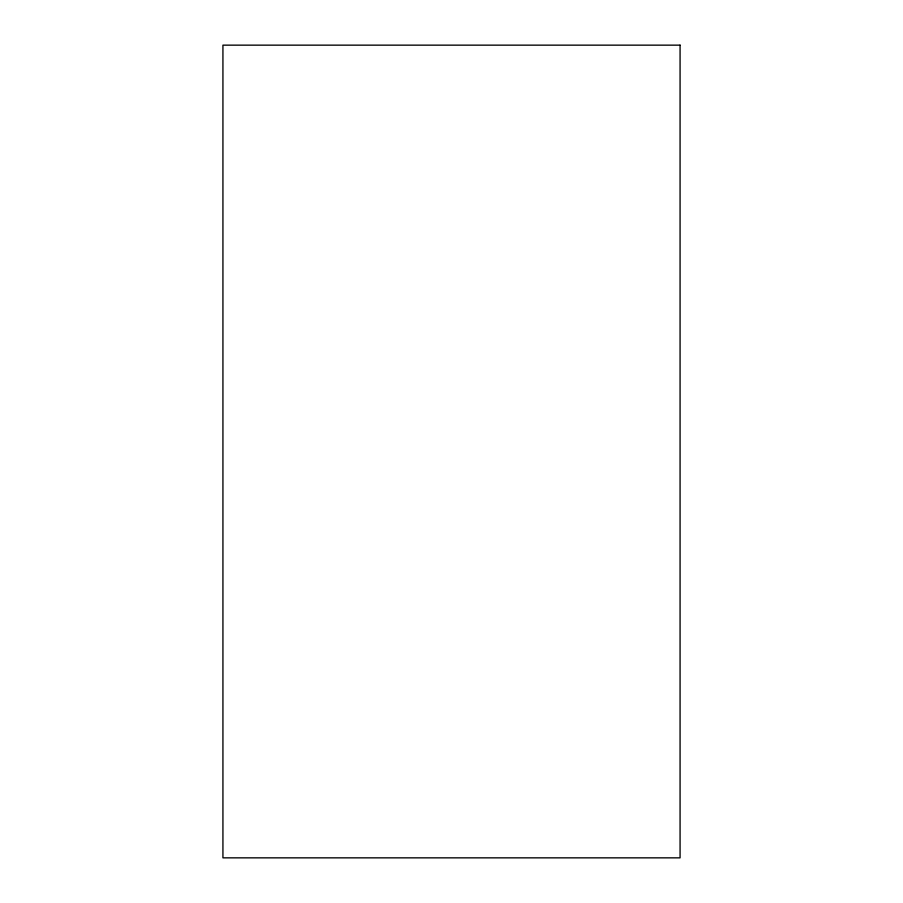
<?xml version="1.0" encoding="UTF-8"?>
<svg xmlns="http://www.w3.org/2000/svg" width="903" height="903" viewBox="0 0 903 903"><rect width="100%" height="100%" fill="white"/><g stroke="black" fill="none" stroke-linecap="round" stroke-linejoin="round"><path stroke-width="1.35" d="M680.072 45.15L222.928 45.15L222.928 857.85L680.072 857.85L680.072 45.15"/></g></svg>
